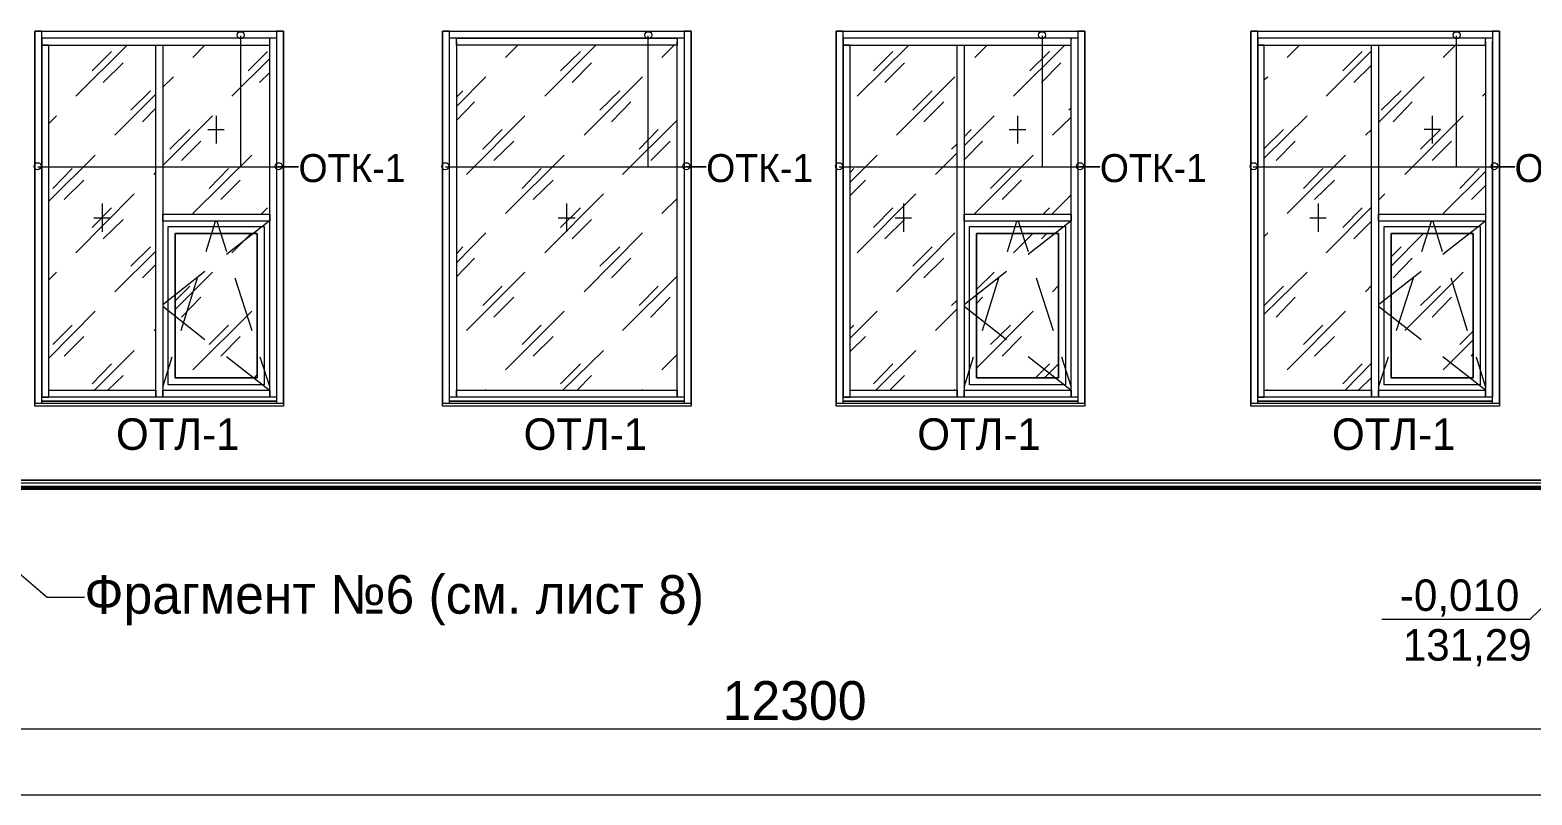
# Model space of a CAD drawing. Header units: millimetres. Extents: x 2294 to 908349, y -83289 to 219220.
# Drawn here: x 337064 to 348288, y 40442 to 46160 of the extents above; entities that cross this region are included whole.
import ezdxf

# ---------------------------------------------------------------- set-up
doc = ezdxf.new("R2010")
doc.units = ezdxf.units.MM
doc.layers.add('PDF _Геометрия', color=7, linetype='Continuous')
doc.layers.add('PDF _Текст', color=7, linetype='Continuous')

msp = doc.modelspace()

# ---------------------------------------------------------------- linework, layer by layer
at = {"layer": 'PDF _Геометрия', "lineweight": 9}
for points in [[(349335.1, 54825), (349335.1, 56997.6), (349335.1, 42794.4), (335910, 42794.4), (335892.5, 42794.4), (335892.5, 44674.2)], [(337151.5, 43371.4), (337151.5, 43441.4), (337151.5, 44757.2), (337151.5, 43415.2), (337204, 43415.2), (337204, 44757.2), (337204, 46046.9), (337151.5, 46046.9), (337151.5, 44757.2), (337151.5, 46073.1), (337151.5, 46151.8), (337099, 46151.8), (337099, 46073.1), (337099, 44757.2), (337099, 43441.4), (337099, 43362.7), (337099, 46151.8), (338957, 46151.8), (338957, 43362.7), (338957, 43441.4), (338957, 44757.2), (338957, 46073.1), (338957, 46151.8), (338904.5, 46151.8), (338904.5, 46073.1), (338904.5, 44757.2), (338904.5, 43415.2), (338856.4, 43415.2), (338856.4, 44757.2), (338856.4, 46073.1)], [(340251, 46073.1), (340251, 43415.2), (340198.5, 43415.2), (340198.5, 46073.1), (340198.5, 46151.8), (340146, 46151.8), (340146, 46073.1), (340146, 43441.4), (340146, 43362.7), (340146, 46151.8), (342004, 46151.8), (342004, 43362.7), (342004, 43441.4), (342004, 46073.1), (342004, 46151.8), (341951.5, 46151.8), (341951.5, 46073.1), (341951.5, 43415.2), (341899, 43415.2), (341899, 46073.1)], [(343140.6, 43371.4), (343140.6, 43441.4), (343140.6, 44757.2), (343140.6, 43415.2), (343193, 43415.2), (343193, 44757.2), (343193, 46046.9), (343140.6, 46046.9), (343140.6, 44757.2), (343140.6, 46073.1), (343140.6, 46151.8), (343088.1, 46151.8), (343088.1, 46073.1), (343088.1, 44757.2), (343088.1, 43441.4), (343088.1, 43362.7), (343088.1, 46151.8), (344946, 46151.8), (344946, 43362.7), (344946, 43441.4), (344946, 44757.2), (344946, 46073.1), (344946, 46151.8), (344893.6, 46151.8), (344893.6, 46073.1), (344893.6, 44757.2), (344893.6, 43415.2), (344845.5, 43415.2), (344845.5, 44757.2), (344845.5, 46073.1)], [(346240, 43371.4), (346240, 43441.4), (346240, 44757.2), (346240, 43415.2), (346288.1, 43415.2), (346288.1, 44757.2), (346288.1, 46046.9), (346240, 46046.9), (346240, 44757.2), (346240, 46073.1), (346240, 46151.8), (346187.6, 46151.8), (346187.6, 46073.1), (346187.6, 44757.2), (346187.6, 43441.4), (346187.6, 43362.7), (346187.6, 46151.8), (348045.5, 46151.8), (348045.5, 43362.7), (348045.5, 43441.4), (348045.5, 44757.2), (348045.5, 46073.1), (348045.5, 46151.8), (347993, 46151.8), (347993, 46073.1)], [(337405.1, 45666.5), (337789.8, 46046.9)], [(338279.4, 45955), (338371.2, 46046.9)], [(338637.8, 46116.8), (338637.8, 45137.6), (339070.6, 45137.6), (338917.6, 45137.6)], [(338856.4, 46099.3), (338856.4, 46090.6)], [(338904.5, 46073.1), (338904.5, 44757.2), (338904.5, 43441.4), (338904.5, 43371.4)], [(340198.5, 43371.4), (340198.5, 43441.4), (340198.5, 46073.1)], [(341899, 46090.6), (341899, 46099.3), (341899, 46046.9), (340251, 46046.9), (340251, 46099.3), (341899, 46099.3)], [(340251, 46090.6), (340251, 46099.3)], [(340618.2, 45955), (340710, 46046.9)], [(340911.1, 45666.5), (341291.4, 46046.9)], [(341680.5, 46116.8), (341680.5, 45137.6), (342117.6, 45137.6), (341964.6, 45137.6)], [(341785.4, 45955), (341877.2, 46046.9)], [(341951.5, 46073.1), (341951.5, 43441.4), (341951.5, 43371.4)], [(343245.5, 45666.5), (343630.2, 46046.9)], [(344124.2, 45955), (344216, 46046.9)], [(344412.7, 45666.5), (344797.4, 46046.9)], [(344626.9, 46116.8), (344626.9, 45137.6), (345059.7, 45137.6), (344906.7, 45137.6)], [(344845.5, 46099.3), (344845.5, 46090.6)], [(344893.6, 46073.1), (344893.6, 44757.2), (344893.6, 43441.4), (344893.6, 43371.4)], [(346458.6, 45955), (346550.4, 46046.9)], [(347940.6, 46073.1), (347940.6, 44757.2), (347940.6, 43415.2), (347140.6, 43415.2), (347140.6, 43467.6), (347940.6, 43467.6)], [(347993, 43371.4), (347993, 43441.4), (347993, 44757.2), (347993, 46073.1), (347993, 44757.2), (347993, 43415.2), (347940.6, 43415.2), (347940.6, 43467.6), (347621.4, 43716.8)], [(347625.8, 45955), (347717.6, 46046.9)], [(347722, 46116.8), (347722, 45137.6), (348159.1, 45137.6), (348006.1, 45137.6)], [(347940.6, 46099.3), (347940.6, 46090.6)], [(337527.5, 45854.5), (337671.7, 45998.8)], [(337610.5, 45767.1), (337759.2, 45915.7)], [(338572.3, 45666.5), (338856.4, 45946.3)], [(338694.7, 45854.5), (338838.9, 45998.8)], [(341029.1, 45854.5), (341177.7, 45998.8)], [(341116.5, 45767.1), (341260.8, 45915.7)], [(343367.9, 45854.5), (343512.1, 45998.8)], [(343450.9, 45767.1), (343599.6, 45915.7)], [(344535.1, 45854.5), (344683.7, 45998.8)], [(344622.5, 45767.1), (344766.8, 45915.7)], [(346751.5, 45666.5), (347088.1, 46003.1)], [(346873.9, 45854.5), (347018.1, 45998.8)], [(338056.4, 45732.1), (338135.1, 45810.8)], [(338777.7, 45767.1), (338856.4, 45841.4)], [(340251, 45587.8), (340469.5, 45810.8)], [(341204, 45373.6), (341641.1, 45810.8)], [(343538.4, 45373.6), (343975.5, 45810.8)], [(346288.1, 45788.9), (346314.3, 45810.8)], [(346956.9, 45767.1), (347088.1, 45898.2)], [(347140.6, 45469.8), (347481.5, 45810.8)], [(337816, 45561.6), (337964.6, 45705.9)], [(340251, 45657.8), (340299, 45705.9)], [(341322, 45561.6), (341470.6, 45705.9)], [(343660.8, 45561.6), (343805, 45705.9)], [(347162.4, 45561.6), (347311, 45705.9)], [(347918.7, 45666.5), (347940.6, 45688.4)], [(337698, 45373.6), (338004, 45679.6)], [(337903.4, 45474.2), (338004, 45574.7)], [(340251, 45482.9), (340386.5, 45622.8)], [(341409.4, 45474.2), (341553.7, 45622.8)], [(343743.8, 45474.2), (343892.5, 45622.8)], [(344828, 45561.6), (344845.5, 45579.1)], [(347249.8, 45474.2), (347394.1, 45622.8)], [(337204, 45461.1), (337260.8, 45517.9)], [(338056.4, 45146.3), (338428, 45517.9)], [(338454.2, 45517.9), (338454.2, 45312.4)], [(340325.3, 45080.7), (340762.4, 45517.9)], [(341492.5, 45080.7), (341899, 45487.3)], [(344045.5, 45294.9), (344268.4, 45517.9)], [(344443.3, 45517.9), (344443.3, 45312.4)], [(344705.6, 45373.6), (344845.5, 45509.1)], [(346288.1, 45203.1), (346607.2, 45517.9)], [(347337.3, 45080.7), (347774.4, 45517.9)], [(347542.7, 45517.9), (347542.7, 45312.4)], [(338108.9, 45268.7), (338257.5, 45417.3)], [(338393, 45417.3), (338515.4, 45417.3)], [(340447.7, 45268.7), (340591.9, 45417.3)], [(341614.9, 45268.7), (341759.1, 45417.3)], [(344045.5, 45360.5), (344097.9, 45417.3)], [(344382.1, 45417.3), (344504.5, 45417.3)], [(346288.1, 45273.1), (346432.4, 45417.3)], [(347044.4, 45373.6), (347088.1, 45417.3)], [(347455.3, 45268.7), (347603.9, 45417.3), (347481.5, 45417.3)], [(338196.3, 45185.7), (338340.6, 45329.9)], [(340530.7, 45185.7), (340679.4, 45329.9)], [(341702.3, 45185.7), (341846.6, 45329.9)], [(343831.3, 45080.7), (343993, 45242.5)], [(343949.3, 45268.7), (343993, 45308.1)], [(344045.5, 45190), (344181, 45329.9)], [(346375.5, 45185.7), (346519.8, 45329.9)], [(347542.7, 45185.7), (347687, 45329.9)], [(337120.9, 45137.6), (339070.6, 45137.6)], [(337204, 44879.6), (337549.3, 45225)], [(337234.6, 44975.8), (337378.8, 45124.5)], [(338279.4, 44787.8), (338720.9, 45225)], [(338401.8, 44975.8), (338546, 45124.5)], [(340167.9, 45137.6), (342117.6, 45137.6)], [(340618.2, 44787.8), (341055.3, 45225)], [(340740.6, 44975.8), (340884.8, 45124.5)], [(343110, 45137.6), (345059.7, 45137.6)], [(343193, 45023.9), (343394.1, 45225)], [(343193, 45093.8), (343219.3, 45124.5)], [(344124.2, 44787.8), (344561.3, 45225)], [(344242.2, 44975.8), (344390.8, 45124.5)], [(346205, 45137.6), (348159.1, 45137.6)], [(346458.6, 44787.8), (346895.7, 45225)], [(346581, 44975.8), (346725.3, 45124.5)], [(347748.2, 44975.8), (347892.5, 45124.5)], [(337317.6, 44892.8), (337466.3, 45037)], [(337990.8, 45080.7), (338004, 45093.8)], [(338489.2, 44892.8), (338633.5, 45037)], [(340823.6, 44892.8), (340972.3, 45037)], [(343193, 44923.4), (343306.7, 45037)], [(344329.6, 44892.8), (344473.9, 45037)], [(346664.1, 44892.8), (346812.7, 45037)], [(347625.8, 44787.8), (347940.6, 45102.6)], [(337405.1, 44494.9), (337842.2, 44936.5)], [(340911.1, 44494.9), (341348.2, 44936.5)], [(341785.4, 44787.8), (341899, 44901.5)], [(343245.5, 44494.9), (343682.6, 44936.5)], [(344701.2, 44783.5), (344845.5, 44927.7)], [(347140.6, 44888.4), (347188.6, 44936.5)], [(347835.6, 44892.8), (347940.6, 44997.7)], [(337527.5, 44682.9), (337671.7, 44831.6)], [(337601.8, 44862.2), (337601.8, 44652.3)], [(338790.8, 44783.5), (338838.9, 44831.6)], [(341029.1, 44682.9), (341177.7, 44831.6)], [(341072.8, 44862.2), (341072.8, 44652.3)], [(343367.9, 44682.9), (343512.1, 44831.6)], [(343590.8, 44862.2), (343590.8, 44652.3)], [(344635.6, 44783.5), (344683.7, 44831.6)], [(346690.3, 44862.2), (346690.3, 44652.3)], [(346751.5, 44494.9), (347088.1, 44835.9)], [(346873.9, 44682.9), (347018.1, 44831.6)], [(337540.6, 44757.2), (337663, 44757.2)], [(337610.5, 44599.9), (337759.2, 44744.1)], [(338379.9, 44503.7), (338449.9, 44731)], [(338458.6, 44731), (338532.9, 44503.7)], [(338852, 44731), (338532.9, 44481.8)], [(341011.6, 44757.2), (341138.4, 44757.2)], [(341116.5, 44599.9), (341260.8, 44744.1)], [(343450.9, 44599.9), (343599.6, 44744.1)], [(343529.6, 44757.2), (343652, 44757.2)], [(344369, 44503.7), (344438.9, 44731)], [(344447.7, 44731), (344522, 44503.7)], [(344841.1, 44731), (344522, 44481.8)], [(346629.1, 44757.2), (346751.5, 44757.2)], [(346956.9, 44599.9), (347088.1, 44731)], [(347464.1, 44503.7), (347538.4, 44731)], [(347547.1, 44731), (347617.1, 44503.7)], [(347940.6, 44731), (347621.4, 44481.8)], [(338572.3, 44494.9), (338716.5, 44639.2)], [(340251, 44420.6), (340469.5, 44643.6)], [(341204, 44202), (341641.1, 44643.6)], [(343538.4, 44202), (343975.5, 44643.6)], [(344412.7, 44494.9), (344557, 44639.2)], [(344622.5, 44599.9), (344661.9, 44639.2)], [(346288.1, 44617.3), (346314.3, 44643.6)], [(347236.7, 44394.4), (347477.2, 44639.2)], [(337698, 44202), (338004, 44508.1)], [(337816, 44394.4), (337964.6, 44538.7)], [(340251, 44486.2), (340299, 44538.7)], [(340251, 44315.7), (340386.5, 44455.6)], [(341322, 44394.4), (341470.6, 44538.7)], [(341409.4, 44307), (341553.7, 44455.6)], [(343660.8, 44394.4), (343805, 44538.7)], [(343743.8, 44307), (343892.5, 44455.6)], [(347236.7, 44464.3), (347311, 44538.7)], [(347249.8, 44307), (347394.1, 44455.6)], [(337204, 44293.9), (337260.8, 44350.7)], [(337903.4, 44307), (338004, 44407.5)], [(338371.2, 44355.1), (338056.4, 44105.9)], [(338148.2, 44070.9), (338428, 44350.7)], [(340325.3, 43913.5), (340762.4, 44350.7)], [(344360.2, 44355.1), (344045.5, 44105.9)], [(344137.3, 44219.5), (344268.4, 44350.7)], [(346288.1, 44035.9), (346607.2, 44350.7)], [(347459.7, 44355.1), (347140.6, 44105.9)], [(347337.3, 43913.5), (347774.4, 44350.7)], [(338148.2, 44136.5), (338257.5, 44245.8)], [(338191.9, 43913.5), (338314.3, 44307)], [(338594.1, 44307), (338720.9, 43913.5)], [(340447.7, 44101.5), (340591.9, 44245.8)], [(341492.5, 43913.5), (341899, 44320.1)], [(341614.9, 44101.5), (341759.1, 44245.8)], [(344181, 43913.5), (344303.4, 44307)], [(344583.2, 44307), (344710, 43913.5)], [(344705.6, 44202), (344749.3, 44250.1)], [(346288.1, 44101.5), (346432.4, 44245.8)], [(347044.4, 44202), (347088.1, 44250.1)], [(347276.1, 43913.5), (347402.8, 44307)], [(347455.3, 44101.5), (347603.9, 44245.8)], [(347682.6, 44307), (347805, 43913.5)], [(338196.3, 44014.1), (338340.6, 44162.7)], [(340530.7, 44014.1), (340679.4, 44162.7)], [(341702.3, 44014.1), (341846.6, 44162.7)], [(343949.3, 44101.5), (343993, 44140.8)], [(344137.3, 44114.6), (344181, 44162.7)], [(346375.5, 44014.1), (346519.8, 44162.7)], [(347542.7, 44014.1), (347687, 44162.7)], [(337204, 43708.1), (337549.3, 44057.8)], [(338371.2, 43843.6), (338056.4, 44092.8)], [(338279.4, 43620.6), (338720.9, 44057.8)], [(340618.2, 43620.6), (341055.3, 44057.8)], [(343193, 43856.7), (343394.1, 44057.8)], [(343831.3, 43913.5), (343993, 44075.3)], [(344360.2, 43843.6), (344045.5, 44092.8)], [(344137.3, 43633.7), (344561.3, 44057.8)], [(346458.6, 43620.6), (346895.7, 44057.8)], [(347459.7, 43843.6), (347140.6, 44092.8)], [(337234.6, 43808.6), (337378.8, 43952.9)], [(337990.8, 43913.5), (338004, 43926.6)], [(338401.8, 43808.6), (338546, 43952.9)], [(340740.6, 43808.6), (340884.8, 43952.9)], [(343193, 43926.6), (343219.3, 43952.9)], [(344242.2, 43808.6), (344390.8, 43952.9)], [(346581, 43808.6), (346725.3, 43952.9)], [(347748.2, 43808.6), (347848.7, 43909.2)], [(337317.6, 43721.2), (337466.3, 43869.8)], [(338489.2, 43721.2), (338633.5, 43869.8)], [(340823.6, 43721.2), (340972.3, 43869.8)], [(343193, 43756.1), (343306.7, 43869.8)], [(344329.6, 43721.2), (344473.9, 43869.8)], [(346664.1, 43721.2), (346812.7, 43869.8)], [(347625.8, 43620.6), (347848.7, 43843.6)], [(337527.5, 43515.7), (337671.7, 43664.3)], [(337544.9, 43467.6), (337842.2, 43764.9)], [(338056.4, 43489.5), (338126.4, 43716.8)], [(338852, 43467.6), (338532.9, 43716.8)], [(338782.1, 43716.8), (338856.4, 43489.5)], [(341029.1, 43515.7), (341177.7, 43664.3)], [(341046.6, 43467.6), (341348.2, 43764.9)], [(341785.4, 43620.6), (341899, 43734.3)], [(343367.9, 43515.7), (343512.1, 43664.3)], [(343385.4, 43467.6), (343682.6, 43764.9)], [(344045.5, 43489.5), (344115.4, 43716.8)], [(344841.1, 43467.6), (344522, 43716.8)], [(344578.8, 43559.4), (344683.7, 43664.3)], [(344644.4, 43559.4), (344749.3, 43664.3)], [(344771.2, 43716.8), (344845.5, 43489.5)], [(346873.9, 43515.7), (347018.1, 43664.3)], [(346891.4, 43467.6), (347088.1, 43668.7)], [(347140.6, 43489.5), (347214.9, 43716.8)], [(347835.6, 43721.2), (347848.7, 43738.7)], [(347870.6, 43716.8), (347940.6, 43489.5)], [(337645.5, 43467.6), (337759.2, 43576.9)], [(338738.4, 43559.4), (338760.2, 43585.7)], [(341151.5, 43467.6), (341260.8, 43576.9)], [(343490.3, 43467.6), (343599.6, 43576.9)], [(344749.3, 43559.4), (344749.3, 43559.4)], [(346991.9, 43467.6), (347088.1, 43563.8)], [(340465.2, 43467.6), (340469.5, 43472)], [(341632.4, 43467.6), (341641.1, 43472)], [(343971.2, 43467.6), (343975.5, 43472)], [(346305.6, 43467.6), (346314.3, 43472)], [(338957, 43354), (338957, 43349.6), (337099, 43349.6), (337099, 43371.4), (337099, 43375.8)], [(337099, 43371.4), (338957, 43371.4)], [(337099, 43349.6), (337099, 43354)], [(338904.5, 43415.2), (337151.5, 43415.2)], [(338904.5, 43384.6), (337151.5, 43384.6), (338904.5, 43384.6)], [(338904.5, 43384.6), (337151.5, 43384.6)], [(338957, 43375.8), (338957, 43371.4), (338957, 43349.6)], [(342004, 43354), (342004, 43349.6), (340146, 43349.6), (340146, 43371.4), (340146, 43375.8)], [(340146, 43371.4), (342004, 43371.4)], [(340146, 43349.6), (340146, 43354)], [(341951.5, 43415.2), (340198.5, 43415.2)], [(341951.5, 43384.6), (340198.5, 43384.6), (341951.5, 43384.6)], [(341951.5, 43384.6), (340198.5, 43384.6)], [(342004, 43375.8), (342004, 43371.4), (342004, 43349.6)], [(344946, 43354), (344946, 43349.6), (343088.1, 43349.6), (343088.1, 43371.4), (343088.1, 43375.8)], [(343088.1, 43371.4), (344946, 43371.4)], [(343088.1, 43349.6), (343088.1, 43354)], [(344893.6, 43415.2), (343140.6, 43415.2)], [(344893.6, 43384.6), (343140.6, 43384.6), (344893.6, 43384.6)], [(344893.6, 43384.6), (343140.6, 43384.6)], [(344946, 43375.8), (344946, 43371.4), (344946, 43349.6)], [(348045.5, 43354), (348045.5, 43349.6), (346187.6, 43349.6), (346187.6, 43371.4), (346187.6, 43375.8)], [(346187.6, 43371.4), (348045.5, 43371.4)], [(346187.6, 43349.6), (346187.6, 43354)], [(347993, 43415.2), (346240, 43415.2)], [(347993, 43384.6), (346240, 43384.6), (347993, 43384.6)], [(347993, 43384.6), (346240, 43384.6)], [(348045.5, 43375.8), (348045.5, 43371.4), (348045.5, 43349.6)], [(349269.5, 42711.3), (348277.2, 41758.3)], [(336578.8, 42444.7), (337190.9, 41920.1), (337470.6, 41920.1)], [(348277.2, 41754), (347166.8, 41754)], [(317562.5, 40936.5), (330130.8, 40936.5), (336272.8, 40936.5), (348976.6, 40936.5), (356876, 40936.5), (372517.5, 40936.5), (378712.1, 40936.5), (396115.3, 40936.5), (396373.2, 40936.5), (408062.8, 40936.5)], [(317562.5, 40442.5), (408062.8, 40442.5)]]:
    msp.add_lwpolyline(points, dxfattribs=at)
for points in [[(338030.2, 46099.3), (337151.5, 46099.3), (337151.5, 46046.9), (338030.2, 46046.9), (338856.4, 46046.9), (338856.4, 46099.3), (338030.2, 46099.3), (337177.7, 46099.3), (337151.5, 46099.3), (337151.5, 46151.8), (337177.7, 46151.8), (338030.2, 46151.8), (338882.7, 46151.8), (338904.5, 46151.8), (338904.5, 46099.3), (338882.7, 46099.3)], [(340224.7, 46151.8), (341951.5, 46151.8), (341951.5, 46099.3), (340224.7, 46099.3), (340198.5, 46099.3), (340198.5, 46151.8)], [(344019.3, 46099.3), (343140.6, 46099.3), (343140.6, 46046.9), (344019.3, 46046.9), (344845.5, 46046.9), (344845.5, 46099.3), (344019.3, 46099.3), (343166.8, 46099.3), (343140.6, 46099.3), (343140.6, 46151.8), (343166.8, 46151.8), (344019.3, 46151.8), (344871.7, 46151.8), (344893.6, 46151.8), (344893.6, 46099.3), (344871.7, 46099.3)], [(347114.3, 46099.3), (346240, 46099.3), (346240, 46046.9), (347114.3, 46046.9), (347940.6, 46046.9), (347940.6, 46099.3), (347114.3, 46099.3), (346261.9, 46099.3), (346240, 46099.3), (346240, 46151.8), (346261.9, 46151.8), (347114.3, 46151.8), (347966.8, 46151.8), (347993, 46151.8), (347993, 46099.3), (347966.8, 46099.3)], [(338056.4, 43415.2), (338004, 43415.2), (337204, 43415.2), (337204, 43467.6), (338004, 43467.6), (338004, 43415.2), (338004, 44757.2), (338004, 46046.9), (338056.4, 46046.9), (338056.4, 44757.2)], [(344045.5, 43415.2), (343993, 43415.2), (343193, 43415.2), (343193, 43467.6), (343993, 43467.6), (343993, 43415.2), (343993, 44757.2), (343993, 46046.9), (344045.5, 46046.9), (344045.5, 44757.2)], [(347140.6, 43415.2), (347088.1, 43415.2), (346288.1, 43415.2), (346288.1, 43467.6), (347088.1, 43467.6), (347088.1, 43415.2), (347088.1, 44757.2), (347088.1, 46046.9), (347140.6, 46046.9), (347140.6, 44757.2)], [(338856.4, 44731), (338056.4, 44731), (338056.4, 44783.5), (338856.4, 44783.5)], [(338095.8, 44691.7), (338812.7, 44691.7), (338812.7, 43507), (338095.8, 43507)], [(338812.7, 44691.7), (338812.7, 43507), (338095.8, 43507), (338095.8, 44691.7)], [(344845.5, 44731), (344045.5, 44731), (344045.5, 44783.5), (344845.5, 44783.5)], [(344084.8, 44691.7), (344801.8, 44691.7), (344801.8, 43507), (344084.8, 43507)], [(344801.8, 44691.7), (344801.8, 43507), (344084.8, 43507), (344084.8, 44691.7)], [(347940.6, 44731), (347140.6, 44731), (347140.6, 44783.5), (347940.6, 44783.5)], [(347184.3, 44691.7), (347901.2, 44691.7), (347901.2, 43507), (347184.3, 43507)], [(347901.2, 44691.7), (347901.2, 43507), (347184.3, 43507), (347184.3, 44691.7)], [(338760.2, 44639.2), (338148.2, 44639.2), (338148.2, 43559.4), (338760.2, 43559.4)], [(338148.2, 43559.4), (338148.2, 44639.2), (338760.2, 44639.2), (338760.2, 43559.4)], [(344749.3, 44639.2), (344137.3, 44639.2), (344137.3, 43559.4), (344749.3, 43559.4)], [(344137.3, 43559.4), (344137.3, 44639.2), (344749.3, 44639.2), (344749.3, 43559.4)], [(347848.7, 44639.2), (347236.7, 44639.2), (347236.7, 43559.4), (347848.7, 43559.4)], [(347236.7, 43559.4), (347236.7, 44639.2), (347848.7, 44639.2), (347848.7, 43559.4)], [(338856.4, 43415.2), (338056.4, 43415.2), (338056.4, 43467.6), (338856.4, 43467.6)], [(341899, 43415.2), (340251, 43415.2), (340251, 43467.6), (341899, 43467.6)], [(344845.5, 43415.2), (344045.5, 43415.2), (344045.5, 43467.6), (344845.5, 43467.6)], [(335914.4, 42794.4), (349313.2, 42794.4)], [(349313.2, 42772.5), (335914.4, 42772.5), (335914.4, 42794.4), (349313.2, 42794.4)]]:
    msp.add_lwpolyline(points, close=True, dxfattribs=at)
at = {"layer": 'PDF _Геометрия', "lineweight": 40}
for points in [[(312810.6, 42733.2), (412298.9, 42733.2)], [(408766.6, 42741.9), (312981.1, 42741.9)]]:
    msp.add_lwpolyline(points, dxfattribs=at)
at = {"layer": 'PDF _Геометрия', "lineweight": 9}
for points in [[(338611.6, 46121.2), (338611.6, 46138.7), (338620.4, 46147.4), (338637.8, 46147.4)], [(338611.6, 46121.2), (338611.6, 46138.7), (338620.4, 46147.4), (338637.8, 46147.4)], [(338637.8, 46147.4), (338651, 46147.4), (338664.1, 46138.7), (338664.1, 46121.2)], [(338637.8, 46147.4), (338651, 46147.4), (338664.1, 46138.7), (338664.1, 46121.2)], [(341658.6, 46121.2), (341658.6, 46138.7), (341667.3, 46147.4), (341684.8, 46147.4)], [(341658.6, 46121.2), (341658.6, 46138.7), (341667.3, 46147.4), (341684.8, 46147.4)], [(341684.8, 46147.4), (341697.9, 46147.4), (341711.1, 46138.7), (341711.1, 46121.2)], [(341684.8, 46147.4), (341697.9, 46147.4), (341711.1, 46138.7), (341711.1, 46121.2)], [(344600.7, 46121.2), (344600.7, 46138.7), (344609.4, 46147.4), (344626.9, 46147.4)], [(344600.7, 46121.2), (344600.7, 46138.7), (344609.4, 46147.4), (344626.9, 46147.4)], [(344626.9, 46147.4), (344640, 46147.4), (344653.1, 46138.7), (344653.1, 46121.2)], [(344626.9, 46147.4), (344640, 46147.4), (344653.1, 46138.7), (344653.1, 46121.2)], [(347700.1, 46121.2), (347700.1, 46138.7), (347708.9, 46147.4), (347726.3, 46147.4)], [(347700.1, 46121.2), (347700.1, 46138.7), (347708.9, 46147.4), (347726.3, 46147.4)], [(347726.3, 46147.4), (347739.5, 46147.4), (347752.6, 46138.7), (347752.6, 46121.2)], [(347726.3, 46147.4), (347739.5, 46147.4), (347752.6, 46138.7), (347752.6, 46121.2)], [(338637.8, 46094.9), (338620.4, 46094.9), (338611.6, 46108.1), (338611.6, 46121.2)], [(338637.8, 46094.9), (338620.4, 46094.9), (338611.6, 46108.1), (338611.6, 46121.2)], [(338664.1, 46121.2), (338664.1, 46108.1), (338651, 46094.9), (338637.8, 46094.9)], [(338664.1, 46121.2), (338664.1, 46108.1), (338651, 46094.9), (338637.8, 46094.9)], [(341684.8, 46094.9), (341667.3, 46094.9), (341658.6, 46108.1), (341658.6, 46121.2)], [(341684.8, 46094.9), (341667.3, 46094.9), (341658.6, 46108.1), (341658.6, 46121.2)], [(341711.1, 46121.2), (341711.1, 46108.1), (341697.9, 46094.9), (341684.8, 46094.9)], [(341711.1, 46121.2), (341711.1, 46108.1), (341697.9, 46094.9), (341684.8, 46094.9)], [(344626.9, 46094.9), (344609.4, 46094.9), (344600.7, 46108.1), (344600.7, 46121.2)], [(344626.9, 46094.9), (344609.4, 46094.9), (344600.7, 46108.1), (344600.7, 46121.2)], [(344653.1, 46121.2), (344653.1, 46108.1), (344640, 46094.9), (344626.9, 46094.9)], [(344653.1, 46121.2), (344653.1, 46108.1), (344640, 46094.9), (344626.9, 46094.9)], [(347726.3, 46094.9), (347708.9, 46094.9), (347700.1, 46108.1), (347700.1, 46121.2)], [(347726.3, 46094.9), (347708.9, 46094.9), (347700.1, 46108.1), (347700.1, 46121.2)], [(347752.6, 46121.2), (347752.6, 46108.1), (347739.5, 46094.9), (347726.3, 46094.9)], [(347752.6, 46121.2), (347752.6, 46108.1), (347739.5, 46094.9), (347726.3, 46094.9)], [(337094.7, 45141.9), (337094.7, 45159.4), (337103.4, 45168.2), (337120.9, 45168.2)], [(337094.7, 45141.9), (337094.7, 45159.4), (337103.4, 45168.2), (337120.9, 45168.2)], [(337120.9, 45115.7), (337103.4, 45115.7), (337094.7, 45128.8), (337094.7, 45141.9)], [(337120.9, 45115.7), (337103.4, 45115.7), (337094.7, 45128.8), (337094.7, 45141.9)], [(337120.9, 45168.2), (337134, 45168.2), (337147.1, 45159.4), (337147.1, 45141.9)], [(337120.9, 45168.2), (337134, 45168.2), (337147.1, 45159.4), (337147.1, 45141.9)], [(337147.1, 45141.9), (337147.1, 45128.8), (337134, 45115.7), (337120.9, 45115.7)], [(337147.1, 45141.9), (337147.1, 45128.8), (337134, 45115.7), (337120.9, 45115.7)], [(338895.8, 45141.9), (338895.8, 45159.4), (338904.5, 45168.2), (338922, 45168.2)], [(338895.8, 45141.9), (338895.8, 45159.4), (338904.5, 45168.2), (338922, 45168.2)], [(338922, 45115.7), (338904.5, 45115.7), (338895.8, 45128.8), (338895.8, 45141.9)], [(338922, 45115.7), (338904.5, 45115.7), (338895.8, 45128.8), (338895.8, 45141.9)], [(338922, 45168.2), (338935.1, 45168.2), (338948.2, 45159.4), (338948.2, 45141.9)], [(338922, 45168.2), (338935.1, 45168.2), (338948.2, 45159.4), (338948.2, 45141.9)], [(338948.2, 45141.9), (338948.2, 45128.8), (338935.1, 45115.7), (338922, 45115.7)], [(338948.2, 45141.9), (338948.2, 45128.8), (338935.1, 45115.7), (338922, 45115.7)], [(340141.7, 45141.9), (340141.7, 45159.4), (340150.4, 45168.2), (340167.9, 45168.2)], [(340141.7, 45141.9), (340141.7, 45159.4), (340150.4, 45168.2), (340167.9, 45168.2)], [(340167.9, 45115.7), (340150.4, 45115.7), (340141.7, 45128.8), (340141.7, 45141.9)], [(340167.9, 45115.7), (340150.4, 45115.7), (340141.7, 45128.8), (340141.7, 45141.9)], [(340167.9, 45168.2), (340181, 45168.2), (340194.1, 45159.4), (340194.1, 45141.9)], [(340167.9, 45168.2), (340181, 45168.2), (340194.1, 45159.4), (340194.1, 45141.9)], [(340194.1, 45141.9), (340194.1, 45128.8), (340181, 45115.7), (340167.9, 45115.7)], [(340194.1, 45141.9), (340194.1, 45128.8), (340181, 45115.7), (340167.9, 45115.7)], [(341942.8, 45141.9), (341942.8, 45159.4), (341951.5, 45168.2), (341969, 45168.2)], [(341942.8, 45141.9), (341942.8, 45159.4), (341951.5, 45168.2), (341969, 45168.2)], [(341969, 45115.7), (341951.5, 45115.7), (341942.8, 45128.8), (341942.8, 45141.9)], [(341969, 45115.7), (341951.5, 45115.7), (341942.8, 45128.8), (341942.8, 45141.9)], [(341969, 45168.2), (341982.1, 45168.2), (341995.2, 45159.4), (341995.2, 45141.9)], [(341969, 45168.2), (341982.1, 45168.2), (341995.2, 45159.4), (341995.2, 45141.9)], [(341995.2, 45141.9), (341995.2, 45128.8), (341982.1, 45115.7), (341969, 45115.7)], [(341995.2, 45141.9), (341995.2, 45128.8), (341982.1, 45115.7), (341969, 45115.7)], [(343083.7, 45141.9), (343083.7, 45159.4), (343092.5, 45168.2), (343110, 45168.2)], [(343083.7, 45141.9), (343083.7, 45159.4), (343092.5, 45168.2), (343110, 45168.2)], [(343110, 45115.7), (343092.5, 45115.7), (343083.7, 45128.8), (343083.7, 45141.9)], [(343110, 45115.7), (343092.5, 45115.7), (343083.7, 45128.8), (343083.7, 45141.9)], [(343110, 45168.2), (343123.1, 45168.2), (343136.2, 45159.4), (343136.2, 45141.9)], [(343110, 45168.2), (343123.1, 45168.2), (343136.2, 45159.4), (343136.2, 45141.9)], [(343136.2, 45141.9), (343136.2, 45128.8), (343123.1, 45115.7), (343110, 45115.7)], [(343136.2, 45141.9), (343136.2, 45128.8), (343123.1, 45115.7), (343110, 45115.7)], [(344884.8, 45141.9), (344884.8, 45159.4), (344893.6, 45168.2), (344911.1, 45168.2)], [(344884.8, 45141.9), (344884.8, 45159.4), (344893.6, 45168.2), (344911.1, 45168.2)], [(344911.1, 45115.7), (344893.6, 45115.7), (344884.8, 45128.8), (344884.8, 45141.9)], [(344911.1, 45115.7), (344893.6, 45115.7), (344884.8, 45128.8), (344884.8, 45141.9)], [(344911.1, 45168.2), (344924.2, 45168.2), (344937.3, 45159.4), (344937.3, 45141.9)], [(344911.1, 45168.2), (344924.2, 45168.2), (344937.3, 45159.4), (344937.3, 45141.9)], [(344937.3, 45141.9), (344937.3, 45128.8), (344924.2, 45115.7), (344911.1, 45115.7)], [(344937.3, 45141.9), (344937.3, 45128.8), (344924.2, 45115.7), (344911.1, 45115.7)], [(346183.2, 45141.9), (346183.2, 45159.4), (346191.9, 45168.2), (346209.4, 45168.2)], [(346183.2, 45141.9), (346183.2, 45159.4), (346191.9, 45168.2), (346209.4, 45168.2)], [(346209.4, 45115.7), (346191.9, 45115.7), (346183.2, 45128.8), (346183.2, 45141.9)], [(346209.4, 45115.7), (346191.9, 45115.7), (346183.2, 45128.8), (346183.2, 45141.9)], [(346209.4, 45168.2), (346222.5, 45168.2), (346235.6, 45159.4), (346235.6, 45141.9)], [(346209.4, 45168.2), (346222.5, 45168.2), (346235.6, 45159.4), (346235.6, 45141.9)], [(346235.6, 45141.9), (346235.6, 45128.8), (346222.5, 45115.7), (346209.4, 45115.7)], [(346235.6, 45141.9), (346235.6, 45128.8), (346222.5, 45115.7), (346209.4, 45115.7)], [(347984.3, 45141.9), (347984.3, 45159.4), (347993, 45168.2), (348006.1, 45168.2)], [(347984.3, 45141.9), (347984.3, 45159.4), (347993, 45168.2), (348006.1, 45168.2)], [(348006.1, 45115.7), (347993, 45115.7), (347984.3, 45128.8), (347984.3, 45141.9)], [(348006.1, 45115.7), (347993, 45115.7), (347984.3, 45128.8), (347984.3, 45141.9)], [(348006.1, 45168.2), (348019.2, 45168.2), (348032.4, 45159.4), (348032.4, 45141.9)], [(348006.1, 45168.2), (348019.2, 45168.2), (348032.4, 45159.4), (348032.4, 45141.9)], [(348032.4, 45141.9), (348032.4, 45128.8), (348019.2, 45115.7), (348006.1, 45115.7)], [(348032.4, 45141.9), (348032.4, 45128.8), (348019.2, 45115.7), (348006.1, 45115.7)]]:
    msp.add_open_spline(points, degree=3, dxfattribs=at)

# ---------------------------------------------------------------- texts
at = {"layer": 'PDF _Текст', "attachment_point": 4, "style": ''}
for s, insert, char_height in [('ОТК-1', (339069.9, 45126.4), 209.3), ('ОТК-1', (342116.8, 45126.4), 209.3), ('ОТК-1', (345058.8, 45126.4), 209.3), ('ОТК-1', (348158.2, 45126.4), 209.3), ('ОТЛ-1', (337706, 43138), 235.29), ('ОТЛ-1', (340752.7, 43138), 235.29), ('ОТЛ-1', (343694.5, 43138), 235.29), ('ОТЛ-1', (346793.7, 43138), 235.29), ('Фрагмент №6 (см. лист 8)', (337469.9, 41898), 288.118), ('-0,010', (347301.4, 41914), 235.29), ('131,29', (347323.3, 41542.4), 235.29), ('12300', (342239.2, 41146.6), 289.45)]:
    msp.add_mtext(s, dxfattribs=dict(at, insert=insert, char_height=char_height))

doc.saveas('drawing.dxf')
